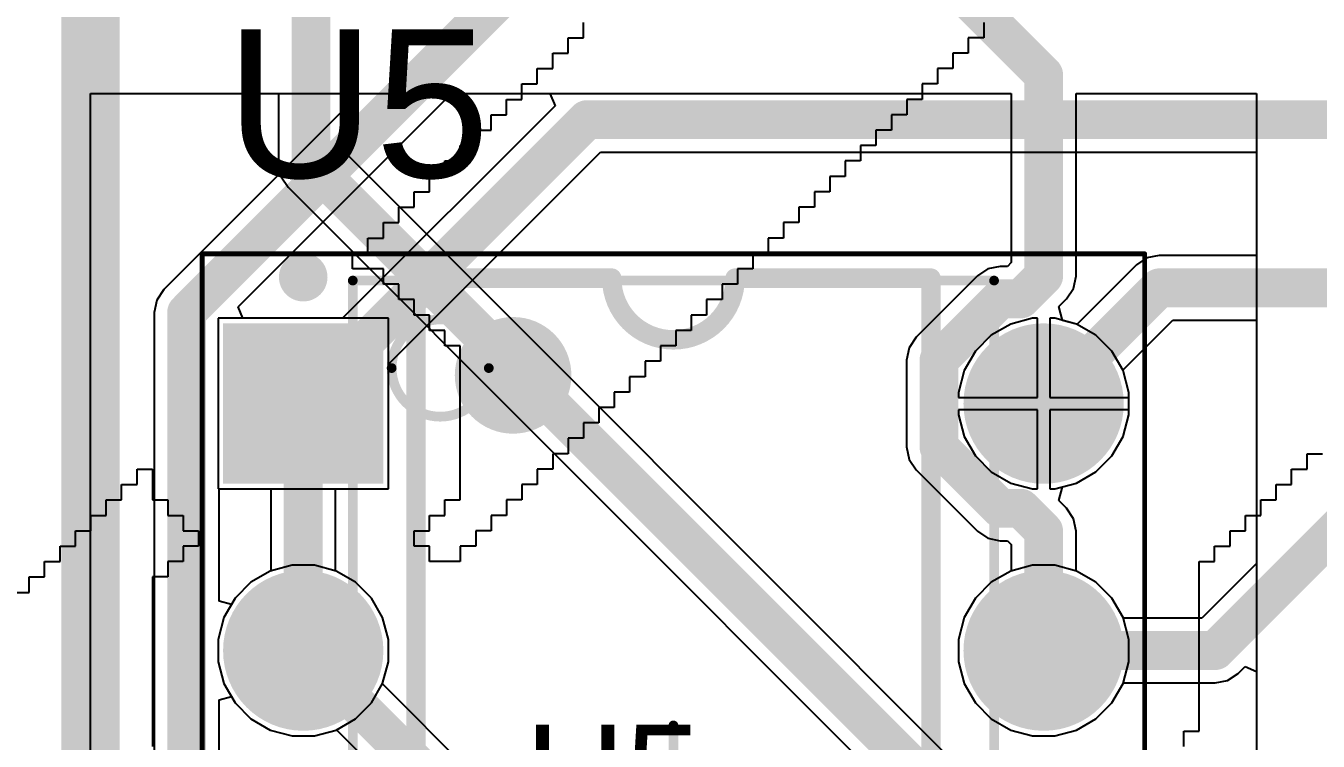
# Model space of a CAD drawing. Header units: inches. Extents: x 1.37 to 7.44, y 1.69 to 5.2.
# Drawn here: x 5.643 to 6.167, y 3.753 to 4.043 of the extents above; entities that cross this region are included whole.
import ezdxf

# ---------------------------------------------------------------- set-up
doc = ezdxf.new("R2010")
doc.units = ezdxf.units.IN
doc.header["$MEASUREMENT"] = 0
for name, color, linetype in [('Bottom Layer', 5, 'Continuous'), ('Bottom Overlay', 54, 'Continuous'), ('Bottom Solder', 6, 'Continuous'), ('Mechanical 1', 6, 'Continuous'), ('Multi-Layer', 9, 'Continuous'), ('Pad Holes', 156, 'Continuous'), ('Top 3D Body', 56, 'Continuous'), ('Top Courtyard', 56, 'Continuous'), ('Top Layer', 1, 'Continuous'), ('Top Overlay', 2, 'Continuous'), ('Top Solder', 216, 'Continuous')]:
    doc.layers.add(name, color=color, linetype=linetype)
doc.styles.add('Arial', font='', dxfattribs={"height": 0.2})
doc.styles.get('Arial').set_extended_font_data('Arial')

# ---------------------------------------------------------------- blocks, each defined once
blk = doc.blocks.new('P0008A_47')
at = {"layer": 'Bottom Layer'}
blk.add_hatch(color=5, dxfattribs=at).paths.add_polyline_path([(-0.17953, 0.17953), (-0.12047, 0.17953), (-0.12047, 0.12047), (-0.17953, 0.12047)])
h = blk.add_hatch(color=5, dxfattribs=at)
edge = h.paths.add_edge_path()
edge.add_arc((0.15, 0.15), 0.02953, 0, 360)
h = blk.add_hatch(color=5, dxfattribs=at)
edge = h.paths.add_edge_path()
edge.add_arc((-0.15, 0.05), 0.02953, 0, 360)
h = blk.add_hatch(color=5, dxfattribs=at)
edge = h.paths.add_edge_path()
edge.add_arc((0.15, 0.05), 0.02953, 0, 360)
h = blk.add_hatch(color=5, dxfattribs=at)
edge = h.paths.add_edge_path()
edge.add_arc((-0.15, -0.05), 0.02953, 0, 360)
h = blk.add_hatch(color=5, dxfattribs=at)
edge = h.paths.add_edge_path()
edge.add_arc((0.15, -0.05), 0.02953, 0, 360)
h = blk.add_hatch(color=5, dxfattribs=at)
edge = h.paths.add_edge_path()
edge.add_arc((-0.15, -0.15), 0.02953, 0, 360)
h = blk.add_hatch(color=5, dxfattribs=at)
edge = h.paths.add_edge_path()
edge.add_arc((0.15, -0.15), 0.02953, 0, 360)
at = {"layer": 'Bottom Solder'}
blk.add_hatch(color=6, dxfattribs=at).paths.add_polyline_path([(-0.18248, 0.18248), (-0.11752, 0.18248), (-0.11752, 0.11752), (-0.18248, 0.11752)])
h = blk.add_hatch(color=6, dxfattribs=at)
edge = h.paths.add_edge_path()
edge.add_arc((0.15, 0.15), 0.03248, 0, 360)
h = blk.add_hatch(color=6, dxfattribs=at)
edge = h.paths.add_edge_path()
edge.add_arc((-0.15, 0.05), 0.03248, 0, 360)
h = blk.add_hatch(color=6, dxfattribs=at)
edge = h.paths.add_edge_path()
edge.add_arc((0.15, 0.05), 0.03248, 0, 360)
h = blk.add_hatch(color=6, dxfattribs=at)
edge = h.paths.add_edge_path()
edge.add_arc((-0.15, -0.05), 0.03248, 0, 360)
h = blk.add_hatch(color=6, dxfattribs=at)
edge = h.paths.add_edge_path()
edge.add_arc((0.15, -0.05), 0.03248, 0, 360)
h = blk.add_hatch(color=6, dxfattribs=at)
edge = h.paths.add_edge_path()
edge.add_arc((-0.15, -0.15), 0.03248, 0, 360)
h = blk.add_hatch(color=6, dxfattribs=at)
edge = h.paths.add_edge_path()
edge.add_arc((0.15, -0.15), 0.03248, 0, 360)
at = {"layer": 'Multi-Layer'}
blk.add_hatch(color=9, dxfattribs=at).paths.add_polyline_path([(-0.17953, 0.17953), (-0.12047, 0.17953), (-0.12047, 0.12047), (-0.17953, 0.12047)])
h = blk.add_hatch(color=9, dxfattribs=at)
edge = h.paths.add_edge_path()
edge.add_arc((0.15, 0.15), 0.02953, 0, 360)
h = blk.add_hatch(color=9, dxfattribs=at)
edge = h.paths.add_edge_path()
edge.add_arc((-0.15, 0.05), 0.02953, 0, 360)
h = blk.add_hatch(color=9, dxfattribs=at)
edge = h.paths.add_edge_path()
edge.add_arc((0.15, 0.05), 0.02953, 0, 360)
h = blk.add_hatch(color=9, dxfattribs=at)
edge = h.paths.add_edge_path()
edge.add_arc((-0.15, -0.05), 0.02953, 0, 360)
h = blk.add_hatch(color=9, dxfattribs=at)
edge = h.paths.add_edge_path()
edge.add_arc((0.15, -0.05), 0.02953, 0, 360)
h = blk.add_hatch(color=9, dxfattribs=at)
edge = h.paths.add_edge_path()
edge.add_arc((-0.15, -0.15), 0.02953, 0, 360)
h = blk.add_hatch(color=9, dxfattribs=at)
edge = h.paths.add_edge_path()
edge.add_arc((0.15, -0.15), 0.02953, 0, 360)
at = {"layer": 'Pad Holes'}
h = blk.add_hatch(color=7, dxfattribs=at)
edge = h.paths.add_edge_path()
edge.add_arc((-0.15, 0.15), 0.01772, 0, 360)
h = blk.add_hatch(color=7, dxfattribs=at)
edge = h.paths.add_edge_path()
edge.add_arc((0.15, 0.15), 0.01772, 0, 360)
h = blk.add_hatch(color=7, dxfattribs=at)
edge = h.paths.add_edge_path()
edge.add_arc((-0.15, 0.05), 0.01772, 0, 360)
h = blk.add_hatch(color=7, dxfattribs=at)
edge = h.paths.add_edge_path()
edge.add_arc((0.15, 0.05), 0.01772, 0, 360)
h = blk.add_hatch(color=7, dxfattribs=at)
edge = h.paths.add_edge_path()
edge.add_arc((-0.15, -0.05), 0.01772, 0, 360)
h = blk.add_hatch(color=7, dxfattribs=at)
edge = h.paths.add_edge_path()
edge.add_arc((0.15, -0.05), 0.01772, 0, 360)
h = blk.add_hatch(color=7, dxfattribs=at)
edge = h.paths.add_edge_path()
edge.add_arc((-0.15, -0.15), 0.01772, 0, 360)
h = blk.add_hatch(color=7, dxfattribs=at)
edge = h.paths.add_edge_path()
edge.add_arc((0.15, -0.15), 0.01772, 0, 360)
at = {"layer": 'Top Layer'}
blk.add_hatch(color=1, dxfattribs=at).paths.add_polyline_path([(-0.17953, 0.17953), (-0.12047, 0.17953), (-0.12047, 0.12047), (-0.17953, 0.12047)])
h = blk.add_hatch(color=1, dxfattribs=at)
edge = h.paths.add_edge_path()
edge.add_arc((0.15, 0.15), 0.02953, 0, 360)
h = blk.add_hatch(color=1, dxfattribs=at)
edge = h.paths.add_edge_path()
edge.add_arc((-0.15, 0.05), 0.02953, 0, 360)
h = blk.add_hatch(color=1, dxfattribs=at)
edge = h.paths.add_edge_path()
edge.add_arc((0.15, 0.05), 0.02953, 0, 360)
h = blk.add_hatch(color=1, dxfattribs=at)
edge = h.paths.add_edge_path()
edge.add_arc((-0.15, -0.05), 0.02953, 0, 360)
h = blk.add_hatch(color=1, dxfattribs=at)
edge = h.paths.add_edge_path()
edge.add_arc((0.15, -0.05), 0.02953, 0, 360)
h = blk.add_hatch(color=1, dxfattribs=at)
edge = h.paths.add_edge_path()
edge.add_arc((-0.15, -0.15), 0.02953, 0, 360)
h = blk.add_hatch(color=1, dxfattribs=at)
edge = h.paths.add_edge_path()
edge.add_arc((0.15, -0.15), 0.02953, 0, 360)
at = {"layer": 'Top Solder'}
blk.add_hatch(color=216, dxfattribs=at).paths.add_polyline_path([(-0.18248, 0.18248), (-0.11752, 0.18248), (-0.11752, 0.11752), (-0.18248, 0.11752)])
h = blk.add_hatch(color=216, dxfattribs=at)
edge = h.paths.add_edge_path()
edge.add_arc((0.15, 0.15), 0.03248, 0, 360)
h = blk.add_hatch(color=216, dxfattribs=at)
edge = h.paths.add_edge_path()
edge.add_arc((-0.15, 0.05), 0.03248, 0, 360)
h = blk.add_hatch(color=216, dxfattribs=at)
edge = h.paths.add_edge_path()
edge.add_arc((0.15, 0.05), 0.03248, 0, 360)
h = blk.add_hatch(color=216, dxfattribs=at)
edge = h.paths.add_edge_path()
edge.add_arc((-0.15, -0.05), 0.03248, 0, 360)
h = blk.add_hatch(color=216, dxfattribs=at)
edge = h.paths.add_edge_path()
edge.add_arc((0.15, -0.05), 0.03248, 0, 360)
h = blk.add_hatch(color=216, dxfattribs=at)
edge = h.paths.add_edge_path()
edge.add_arc((-0.15, -0.15), 0.03248, 0, 360)
h = blk.add_hatch(color=216, dxfattribs=at)
edge = h.paths.add_edge_path()
edge.add_arc((0.15, -0.15), 0.03248, 0, 360)
at = {"layer": 'Top 3D Body'}
for points in [[(-0.12992, -0.1998, 0.00394, 0.00394, 0), (-0.12992, 0.1998, 0.00394, 0.00394, 0)], [(-0.12992, 0.1998, 0.00394, 0.00394, 0), (0.12992, 0.1998, 0.00394, 0.00394, 0)], [(0.12992, -0.1998, 0.00394, 0.00394, 0), (0.12992, 0.1998, 0.00394, 0.00394, 0)], [(-0.12992, -0.1998, 0.00394, 0.00394, 0), (0.12992, -0.1998, 0.00394, 0.00394, 0)]]:
    blk.add_lwpolyline(points, format="xyseb", dxfattribs=at)
for points in [[(-0.13091, 0.1998, 0.00197, 0.00197, 1), (-0.12894, 0.1998, 0.00197, 0.00197, 1)], [(-0.13091, 0.1998, 0.00197, 0.00197, 1), (-0.12894, 0.1998, 0.00197, 0.00197, 1)], [(0.12894, 0.1998, 0.00197, 0.00197, 1), (0.13091, 0.1998, 0.00197, 0.00197, 1)], [(0.12894, 0.1998, 0.00197, 0.00197, 1), (0.13091, 0.1998, 0.00197, 0.00197, 1)], [(-0.0748, 0.16437, 0.00394, 0.00394, 1), (-0.11417, 0.16437, 0.00394, 0.00394, 1)], [(-0.11516, 0.16437, 0.00197, 0.00197, 1), (-0.11319, 0.16437, 0.00197, 0.00197, 1)], [(-0.07579, 0.16437, 0.00197, 0.00197, 1), (-0.07382, 0.16437, 0.00197, 0.00197, 1)], [(-0.13091, -0.1998, 0.00197, 0.00197, 1), (-0.12894, -0.1998, 0.00197, 0.00197, 1)], [(-0.13091, -0.1998, 0.00197, 0.00197, 1), (-0.12894, -0.1998, 0.00197, 0.00197, 1)], [(0.12894, -0.1998, 0.00197, 0.00197, 1), (0.13091, -0.1998, 0.00197, 0.00197, 1)], [(0.12894, -0.1998, 0.00197, 0.00197, 1), (0.13091, -0.1998, 0.00197, 0.00197, 1)]]:
    blk.add_lwpolyline(points, format="xyseb", close=True, dxfattribs=at)
at = {"layer": 'Top Courtyard'}
for points in [[(-0.19094, -0.21063, 0.00197, 0.00197, 0), (-0.19094, 0.21063, 0.00197, 0.00197, 0)], [(-0.19094, 0.21063, 0.00197, 0.00197, 0), (0.19094, 0.21063, 0.00197, 0.00197, 0)], [(0.19094, -0.21063, 0.00197, 0.00197, 0), (0.19094, 0.21063, 0.00197, 0.00197, 0)], [(0, -0.01969, 0.00394, 0.00394, 0), (0, 0.01969, 0.00394, 0.00394, 0)], [(-0.01969, 0, 0.00394, 0.00394, 0), (0.01969, 0, 0.00394, 0.00394, 0)], [(-0.19094, -0.21063, 0.00197, 0.00197, 0), (0.19094, -0.21063, 0.00197, 0.00197, 0)]]:
    blk.add_lwpolyline(points, format="xyseb", dxfattribs=at)
for points in [[(-0.19144, 0.21063, 0.000984, 0.000984, 1), (-0.19045, 0.21063, 0.000984, 0.000984, 1)], [(-0.19144, 0.21063, 0.000984, 0.000984, 1), (-0.19045, 0.21063, 0.000984, 0.000984, 1)], [(0.19045, 0.21063, 0.000984, 0.000984, 1), (0.19144, 0.21063, 0.000984, 0.000984, 1)], [(0.19045, 0.21063, 0.000984, 0.000984, 1), (0.19144, 0.21063, 0.000984, 0.000984, 1)], [(-0.00098, 0.01969, 0.00197, 0.00197, 1), (0.00098, 0.01969, 0.00197, 0.00197, 1)], [(-0.02067, 0, 0.00197, 0.00197, 1), (-0.0187, 0, 0.00197, 0.00197, 1)], [(0.0187, 0, 0.00197, 0.00197, 1), (0.02067, 0, 0.00197, 0.00197, 1)], [(-0.00098, -0.01969, 0.00197, 0.00197, 1), (0.00098, -0.01969, 0.00197, 0.00197, 1)], [(-0.19144, -0.21063, 0.000984, 0.000984, 1), (-0.19045, -0.21063, 0.000984, 0.000984, 1)], [(-0.19144, -0.21063, 0.000984, 0.000984, 1), (-0.19045, -0.21063, 0.000984, 0.000984, 1)], [(0.19045, -0.21063, 0.000984, 0.000984, 1), (0.19144, -0.21063, 0.000984, 0.000984, 1)], [(0.19045, -0.21063, 0.000984, 0.000984, 1), (0.19144, -0.21063, 0.000984, 0.000984, 1)]]:
    blk.add_lwpolyline(points, format="xyseb", close=True, dxfattribs=at)
at = {"layer": 'Top Overlay'}
for points in [[(-0.14508, 0.20118, 0.00984, 0.00984, 1), (-0.15492, 0.20118, 0.00984, 0.00984, 1)], [(-0.15738, 0.20118, 0.00492, 0.00492, 1), (-0.15246, 0.20118, 0.00492, 0.00492, 1)], [(-0.14754, 0.20118, 0.00492, 0.00492, 1), (-0.14262, 0.20118, 0.00492, 0.00492, 1)], [(-0.1063, 0.20079, 0.00394, 0.00394, 1), (-0.10236, 0.20079, 0.00394, 0.00394, 1)], [(-0.1063, 0.20079, 0.00394, 0.00394, 1), (-0.10236, 0.20079, 0.00394, 0.00394, 1)], [(-0.02697, 0.20079, 0.00394, 0.00394, 1), (-0.02303, 0.20079, 0.00394, 0.00394, 1)], [(-0.02697, 0.20079, 0.00394, 0.00394, 1), (-0.02303, 0.20079, 0.00394, 0.00394, 1)], [(0.02303, 0.20079, 0.00394, 0.00394, 1), (0.02697, 0.20079, 0.00394, 0.00394, 1)], [(0.02303, 0.20079, 0.00394, 0.00394, 1), (0.02697, 0.20079, 0.00394, 0.00394, 1)], [(0.10236, 0.20079, 0.00394, 0.00394, 1), (0.1063, 0.20079, 0.00394, 0.00394, 1)], [(0.10236, 0.20079, 0.00394, 0.00394, 1), (0.1063, 0.20079, 0.00394, 0.00394, 1)], [(-0.05315, 0.16142, 0.02362, 0.02362, 1), (-0.07677, 0.16142, 0.02362, 0.02362, 1)], [(-0.08268, 0.16142, 0.01181, 0.01181, 1), (-0.07087, 0.16142, 0.01181, 0.01181, 1)], [(-0.05906, 0.16142, 0.01181, 0.01181, 1), (-0.04724, 0.16142, 0.01181, 0.01181, 1)], [(-0.1063, -0.20079, 0.00394, 0.00394, 1), (-0.10236, -0.20079, 0.00394, 0.00394, 1)], [(-0.1063, -0.20079, 0.00394, 0.00394, 1), (-0.10236, -0.20079, 0.00394, 0.00394, 1)], [(0.10236, -0.20079, 0.00394, 0.00394, 1), (0.1063, -0.20079, 0.00394, 0.00394, 1)], [(0.10236, -0.20079, 0.00394, 0.00394, 1), (0.1063, -0.20079, 0.00394, 0.00394, 1)]]:
    blk.add_lwpolyline(points, format="xyseb", close=True, dxfattribs=at)
for points in [[(-0.10433, -0.20079, 0.00787, 0.00787, 0), (-0.10433, 0.20079, 0.00787, 0.00787, 0)], [(-0.10433, 0.20079, 0.00787, 0.00787, 0), (-0.025, 0.20079, 0.00787, 0.00787, 0)], [(0.025, 0.20079, 0.00787, 0.00787, -1), (-0.025, 0.20079, 0.00787, 0.00787, 0)], [(0.025, 0.20079, 0.00787, 0.00787, 0), (0.10433, 0.20079, 0.00787, 0.00787, 0)], [(0.10433, -0.20079, 0.00787, 0.00787, 0), (0.10433, 0.20079, 0.00787, 0.00787, 0)], [(-0.10433, -0.20079, 0.00787, 0.00787, 0), (0.10433, -0.20079, 0.00787, 0.00787, 0)]]:
    blk.add_lwpolyline(points, format="xyseb", dxfattribs=at)
at = {"layer": 'Mechanical 1', "style": 'Arial'}
blk.add_text('U5', height=0.04, dxfattribs=at).set_placement((-0.06, -0.02))

msp = doc.modelspace()

# ---------------------------------------------------------------- linework, layer by layer
at = {"layer": 'Bottom Layer'}
for p, q in [((5.66929, 3.62903), (5.66929, 4.01575)), ((5.66929, 4.01575), (5.74554, 4.01575)), ((5.74554, 4.01575), (5.74554, 3.98701)), ((5.77179, 3.99244), (5.77179, 4.01575)), ((5.77179, 4.01575), (6.04239, 4.01575)), ((6.04239, 4.01575), (6.04239, 3.94722)), ((6.06864, 3.94178), (6.06864, 4.01575)), ((6.06864, 4.01575), (6.14173, 4.01575)), ((6.14173, 4.01575), (6.14173, 3.95013)), ((6.042, 3.72223), (5.77179, 3.99244)), ((5.74554, 3.98701), (5.74653, 3.98198)), ((5.74653, 3.98198), (5.74938, 3.97773)), ((5.74938, 3.97773), (6.02344, 3.70366)), ((6.09734, 3.94913), (6.09308, 3.94629)), ((6.10236, 3.95013), (6.09734, 3.94913)), ((6.14173, 3.95013), (6.10236, 3.95013)), ((6.03293, 3.94469), (6.02867, 3.94184)), ((6.03795, 3.94569), (6.03293, 3.94469)), ((6.04085, 3.94569), (6.03795, 3.94569)), ((6.04239, 3.94722), (6.04085, 3.94569)), ((6.09308, 3.94629), (6.06902, 3.92223)), ((6.02867, 3.94184), (6.00383, 3.917)), ((6.06764, 3.93676), (6.06864, 3.94178)), ((6.06171, 3.92942), (6.06479, 3.9325)), ((6.06479, 3.9325), (6.06764, 3.93676)), ((6.0632, 3.92384), (6.06171, 3.92942)), ((5.79004, 3.92469), (5.72098, 3.92469)), ((5.72098, 3.92469), (5.72098, 3.85563)), ((5.79004, 3.85563), (5.79004, 3.92469)), ((6.06884, 3.92233), (6.0632, 3.92384)), ((6.06902, 3.92223), (6.06884, 3.92233)), ((6.08758, 3.90366), (6.1078, 3.92388)), ((6.1078, 3.92388), (6.14173, 3.92388)), ((6.14173, 3.92388), (6.14173, 3.62903)), ((6.00383, 3.917), (6.00098, 3.91274)), ((6.00098, 3.91274), (5.99998, 3.90772)), ((5.99998, 3.90772), (5.99998, 3.87259)), ((6.08769, 3.90348), (6.08758, 3.90366)), ((6.09004, 3.8947), (6.08769, 3.90348)), ((6.09004, 3.88561), (6.09004, 3.8947)), ((6.08769, 3.87683), (6.09004, 3.88561)), ((6.08314, 3.86896), (6.08769, 3.87683)), ((5.99998, 3.87259), (6.00098, 3.86757)), ((6.00098, 3.86757), (6.00383, 3.86331)), ((6.07671, 3.86253), (6.08314, 3.86896)), ((6.00383, 3.86331), (6.02867, 3.83847)), ((6.06884, 3.85798), (6.07671, 3.86253)), ((5.72098, 3.85563), (5.74239, 3.85563)), ((5.74239, 3.85563), (5.74239, 3.82239)), ((5.76864, 3.82239), (5.76864, 3.85563)), ((5.76864, 3.85563), (5.79004, 3.85563)), ((6.06171, 3.8509), (6.0632, 3.85647)), ((6.0632, 3.85647), (6.06884, 3.85798)), ((6.06479, 3.84781), (6.06171, 3.8509)), ((6.06764, 3.84355), (6.06479, 3.84781)), ((6.06864, 3.83853), (6.06764, 3.84355)), ((6.02867, 3.83847), (6.03293, 3.83563)), ((6.06864, 3.82239), (6.06864, 3.83853)), ((6.03293, 3.83563), (6.03795, 3.83463)), ((6.03795, 3.83463), (6.04085, 3.83463)), ((6.04085, 3.83463), (6.04239, 3.83309)), ((6.04239, 3.83309), (6.04239, 3.82239)), ((5.73431, 3.81779), (5.72788, 3.81136)), ((5.74218, 3.82233), (5.73431, 3.81779)), ((5.74239, 3.82239), (5.74218, 3.82233)), ((5.76884, 3.82233), (5.76864, 3.82239)), ((5.77671, 3.81779), (5.76884, 3.82233)), ((5.78314, 3.81136), (5.77671, 3.81779)), ((6.03431, 3.81779), (6.02788, 3.81136)), ((6.04218, 3.82233), (6.03431, 3.81779)), ((6.04239, 3.82239), (6.04218, 3.82233)), ((6.06884, 3.82233), (6.06864, 3.82239)), ((6.07671, 3.81779), (6.06884, 3.82233)), ((6.08314, 3.81136), (6.07671, 3.81779)), ((5.72788, 3.81136), (5.72334, 3.80348)), ((5.78769, 3.80348), (5.78314, 3.81136)), ((6.02788, 3.81136), (6.02334, 3.80348)), ((6.08769, 3.80348), (6.08314, 3.81136)), ((5.72334, 3.80348), (5.72098, 3.7947)), ((5.79004, 3.7947), (5.78769, 3.80348)), ((6.02334, 3.80348), (6.02098, 3.7947)), ((6.09004, 3.7947), (6.08769, 3.80348)), ((5.72098, 3.7947), (5.72098, 3.78561)), ((5.79004, 3.78561), (5.79004, 3.7947)), ((6.02098, 3.7947), (6.02098, 3.78561)), ((6.09004, 3.78561), (6.09004, 3.7947)), ((5.72098, 3.78561), (5.72334, 3.77683)), ((5.78769, 3.77683), (5.79004, 3.78561)), ((6.02098, 3.78561), (6.02334, 3.77683)), ((6.08769, 3.77683), (6.09004, 3.78561)), ((5.72334, 3.77683), (5.72788, 3.76896)), ((5.78758, 3.77665), (5.78769, 3.77683)), ((5.87542, 3.68881), (5.78758, 3.77665)), ((6.02334, 3.77683), (6.02788, 3.76896)), ((6.08314, 3.76896), (6.08769, 3.77683)), ((5.72788, 3.76896), (5.73431, 3.76253)), ((6.02788, 3.76896), (6.03431, 3.76253)), ((6.07671, 3.76253), (6.08314, 3.76896)), ((5.73431, 3.76253), (5.74218, 3.75798)), ((6.03431, 3.76253), (6.04218, 3.75798)), ((6.06884, 3.75798), (6.07671, 3.76253)), ((5.74218, 3.75798), (5.75097, 3.75563)), ((5.75097, 3.75563), (5.76006, 3.75563)), ((5.76006, 3.75563), (5.76884, 3.75798)), ((5.76884, 3.75798), (5.76902, 3.75809)), ((5.76902, 3.75809), (5.85302, 3.67409)), ((6.04218, 3.75798), (6.05097, 3.75563)), ((6.05097, 3.75563), (6.06006, 3.75563)), ((6.06006, 3.75563), (6.06884, 3.75798))]:
    msp.add_line(p, q, dxfattribs=at)
for points in [[(5.83366, 4.24508, 0.01575, 0.01575, 0), (6.05551, 4.02323, 0.01575, 0.01575, 0)], [(5.75866, 3.98701, 0.01575, 0.01575, 0), (5.75866, 4.17323, 0.01575, 0.01575, 0)], [(6.05551, 3.94178, 0.01575, 0.01575, 0), (6.05551, 4.02323, 0.01575, 0.01575, 0)], [(5.75866, 3.98701, 0.01575, 0.01575, 0), (6.05551, 3.69016, 0.01575, 0.01575, 0)], [(6.04629, 3.93256, 0.01575, 0.01575, 0), (6.05551, 3.94178, 0.01575, 0.01575, 0)], [(6.05551, 3.89016, 0.01575, 0.01575, 0), (6.10236, 3.93701, 0.01575, 0.01575, 0)], [(6.10236, 3.93701, 0.01575, 0.01575, 0), (6.53543, 3.93701, 0.01575, 0.01575, 0)], [(6.01311, 3.90772, 0.01575, 0.01575, 0), (6.03795, 3.93256, 0.01575, 0.01575, 0)], [(6.03795, 3.93256, 0.01575, 0.01575, 0), (6.04629, 3.93256, 0.01575, 0.01575, 0)], [(6.01311, 3.87259, 0.01575, 0.01575, 0), (6.01311, 3.90772, 0.01575, 0.01575, 0)], [(5.75551, 3.79016, 0.01575, 0.01575, 0), (5.75551, 3.89016, 0.01575, 0.01575, 0)], [(6.01311, 3.87259, 0.01575, 0.01575, 0), (6.03795, 3.84776, 0.01575, 0.01575, 0)], [(6.03795, 3.84776, 0.01575, 0.01575, 0), (6.04629, 3.84776, 0.01575, 0.01575, 0)], [(6.04629, 3.84776, 0.01575, 0.01575, 0), (6.05551, 3.83853, 0.01575, 0.01575, 0)], [(6.05551, 3.79016, 0.01575, 0.01575, 0), (6.05551, 3.83853, 0.01575, 0.01575, 0)], [(5.75551, 3.79016, 0.01575, 0.01575, 0), (5.86614, 3.67953, 0.01575, 0.01575, 0)]]:
    msp.add_lwpolyline(points, format="xyseb", dxfattribs=at)
for points in [[(6.05157, 4.02323, 0.00787, 0.00787, 1), (6.05945, 4.02323, 0.00787, 0.00787, 1)], [(6.05157, 4.02323, 0.00787, 0.00787, 1), (6.05945, 4.02323, 0.00787, 0.00787, 1)], [(5.75472, 3.98701, 0.00787, 0.00787, 1), (5.7626, 3.98701, 0.00787, 0.00787, 1)], [(5.75472, 3.98701, 0.00787, 0.00787, 1), (5.7626, 3.98701, 0.00787, 0.00787, 1)], [(6.05157, 3.94178, 0.00787, 0.00787, 1), (6.05945, 3.94178, 0.00787, 0.00787, 1)], [(6.05157, 3.94178, 0.00787, 0.00787, 1), (6.05945, 3.94178, 0.00787, 0.00787, 1)], [(6.09843, 3.93701, 0.00787, 0.00787, 1), (6.1063, 3.93701, 0.00787, 0.00787, 1)], [(6.09843, 3.93701, 0.00787, 0.00787, 1), (6.1063, 3.93701, 0.00787, 0.00787, 1)], [(6.03401, 3.93256, 0.00787, 0.00787, 1), (6.04189, 3.93256, 0.00787, 0.00787, 1)], [(6.03401, 3.93256, 0.00787, 0.00787, 1), (6.04189, 3.93256, 0.00787, 0.00787, 1)], [(6.04235, 3.93256, 0.00787, 0.00787, 1), (6.05022, 3.93256, 0.00787, 0.00787, 1)], [(6.04235, 3.93256, 0.00787, 0.00787, 1), (6.05022, 3.93256, 0.00787, 0.00787, 1)], [(6.00917, 3.90772, 0.00787, 0.00787, 1), (6.01705, 3.90772, 0.00787, 0.00787, 1)], [(6.00917, 3.90772, 0.00787, 0.00787, 1), (6.01705, 3.90772, 0.00787, 0.00787, 1)], [(5.75157, 3.89016, 0.00787, 0.00787, 1), (5.75945, 3.89016, 0.00787, 0.00787, 1)], [(6.05157, 3.89016, 0.00787, 0.00787, 1), (6.05945, 3.89016, 0.00787, 0.00787, 1)], [(6.00917, 3.87259, 0.00787, 0.00787, 1), (6.01705, 3.87259, 0.00787, 0.00787, 1)], [(6.00917, 3.87259, 0.00787, 0.00787, 1), (6.01705, 3.87259, 0.00787, 0.00787, 1)], [(6.03401, 3.84776, 0.00787, 0.00787, 1), (6.04189, 3.84776, 0.00787, 0.00787, 1)], [(6.03401, 3.84776, 0.00787, 0.00787, 1), (6.04189, 3.84776, 0.00787, 0.00787, 1)], [(6.04235, 3.84776, 0.00787, 0.00787, 1), (6.05022, 3.84776, 0.00787, 0.00787, 1)], [(6.04235, 3.84776, 0.00787, 0.00787, 1), (6.05022, 3.84776, 0.00787, 0.00787, 1)], [(6.05157, 3.83853, 0.00787, 0.00787, 1), (6.05945, 3.83853, 0.00787, 0.00787, 1)], [(6.05157, 3.83853, 0.00787, 0.00787, 1), (6.05945, 3.83853, 0.00787, 0.00787, 1)], [(5.75157, 3.79016, 0.00787, 0.00787, 1), (5.75945, 3.79016, 0.00787, 0.00787, 1)], [(5.75157, 3.79016, 0.00787, 0.00787, 1), (5.75945, 3.79016, 0.00787, 0.00787, 1)], [(6.05157, 3.79016, 0.00787, 0.00787, 1), (6.05945, 3.79016, 0.00787, 0.00787, 1)]]:
    msp.add_lwpolyline(points, format="xyseb", close=True, dxfattribs=at)
at = {"layer": 'Bottom Overlay'}
for p, q in [((5.86906, 4.03827), (5.86906, 4.04451)), ((6.03124, 4.04451), (6.03124, 4.03827)), ((5.86282, 4.03203), (5.86282, 4.03827)), ((5.86282, 4.03827), (5.86906, 4.03827)), ((6.03124, 4.03827), (6.025, 4.03827)), ((6.025, 4.03827), (6.025, 4.03203)), ((5.85658, 4.02579), (5.85658, 4.03203)), ((5.85658, 4.03203), (5.86282, 4.03203)), ((6.025, 4.03203), (6.01876, 4.03203)), ((6.01876, 4.03203), (6.01876, 4.02579)), ((5.85035, 4.01956), (5.85035, 4.02579)), ((5.85035, 4.02579), (5.85658, 4.02579)), ((6.01876, 4.02579), (6.01252, 4.02579)), ((6.01252, 4.02579), (6.01252, 4.01956)), ((5.84411, 4.01332), (5.84411, 4.01956)), ((5.84411, 4.01956), (5.85035, 4.01956)), ((6.01252, 4.01956), (6.00629, 4.01956)), ((6.00629, 4.01956), (6.00629, 4.01332)), ((5.83787, 4.00708), (5.83787, 4.01332)), ((5.83787, 4.01332), (5.84411, 4.01332)), ((6.00629, 4.01332), (6.00005, 4.01332)), ((6.00005, 4.01332), (6.00005, 4.00708)), ((5.83163, 4.00084), (5.83163, 4.00708)), ((5.83163, 4.00708), (5.83787, 4.00708)), ((6.00005, 4.00708), (5.99381, 4.00708)), ((5.99381, 4.00708), (5.99381, 4.00084)), ((5.82539, 3.9946), (5.82539, 4.00084)), ((5.82539, 4.00084), (5.83163, 4.00084)), ((5.99381, 4.00084), (5.98757, 4.00084)), ((5.98757, 4.00084), (5.98757, 3.9946)), ((5.81916, 3.98837), (5.81916, 3.9946)), ((5.81916, 3.9946), (5.82539, 3.9946)), ((5.98757, 3.9946), (5.98134, 3.9946)), ((5.98134, 3.9946), (5.98134, 3.98837)), ((5.81292, 3.98213), (5.81292, 3.98837)), ((5.81292, 3.98837), (5.81916, 3.98837)), ((5.98134, 3.98837), (5.9751, 3.98837)), ((5.9751, 3.98837), (5.9751, 3.98213)), ((5.80668, 3.97589), (5.80668, 3.98213)), ((5.80668, 3.98213), (5.81292, 3.98213)), ((5.9751, 3.98213), (5.96886, 3.98213)), ((5.96886, 3.98213), (5.96886, 3.97589)), ((5.80044, 3.96965), (5.80044, 3.97589)), ((5.80044, 3.97589), (5.80668, 3.97589)), ((5.96886, 3.97589), (5.96262, 3.97589)), ((5.96262, 3.97589), (5.96262, 3.96965)), ((5.79421, 3.96342), (5.79421, 3.96965)), ((5.79421, 3.96965), (5.80044, 3.96965)), ((5.96262, 3.96965), (5.95639, 3.96965)), ((5.95639, 3.96965), (5.95639, 3.96342)), ((5.78797, 3.95718), (5.78797, 3.96342)), ((5.78797, 3.96342), (5.79421, 3.96342)), ((5.95639, 3.96342), (5.95015, 3.96342)), ((5.95015, 3.96342), (5.95015, 3.95718)), ((5.78173, 3.95094), (5.78173, 3.95718)), ((5.78173, 3.95718), (5.78797, 3.95718)), ((5.95015, 3.95718), (5.94391, 3.95718)), ((5.94391, 3.95718), (5.94391, 3.95094)), ((5.77549, 3.9447), (5.77549, 3.95094)), ((5.77549, 3.95094), (5.78173, 3.95094)), ((5.94391, 3.95094), (5.93767, 3.95094)), ((5.93767, 3.95094), (5.93767, 3.9447)), ((5.78797, 3.9447), (5.77549, 3.9447)), ((5.78797, 3.93847), (5.78797, 3.9447)), ((5.93767, 3.9447), (5.93143, 3.9447)), ((5.93143, 3.9447), (5.93143, 3.93847)), ((5.79421, 3.93847), (5.78797, 3.93847)), ((5.79421, 3.93223), (5.79421, 3.93847)), ((5.93143, 3.93847), (5.9252, 3.93847)), ((5.9252, 3.93847), (5.9252, 3.93223)), ((5.80044, 3.93223), (5.79421, 3.93223)), ((5.80044, 3.92599), (5.80044, 3.93223)), ((5.9252, 3.93223), (5.91896, 3.93223)), ((5.91896, 3.93223), (5.91896, 3.92599)), ((5.80668, 3.92599), (5.80044, 3.92599)), ((5.80668, 3.91975), (5.80668, 3.92599)), ((5.91896, 3.92599), (5.91272, 3.92599)), ((5.91272, 3.92599), (5.91272, 3.91975)), ((5.81292, 3.91975), (5.80668, 3.91975)), ((5.81292, 3.91352), (5.81292, 3.91975)), ((5.91272, 3.91975), (5.90648, 3.91975)), ((5.90648, 3.91975), (5.90648, 3.91352)), ((5.81916, 3.91352), (5.81292, 3.91352)), ((5.81916, 3.85114), (5.81916, 3.91352)), ((5.90648, 3.91352), (5.90025, 3.91352)), ((5.90025, 3.91352), (5.90025, 3.90728)), ((5.90025, 3.90728), (5.89401, 3.90728)), ((5.89401, 3.90728), (5.89401, 3.90104)), ((5.89401, 3.90104), (5.88777, 3.90104)), ((5.88777, 3.90104), (5.88777, 3.8948)), ((5.88777, 3.8948), (5.88153, 3.8948)), ((5.88153, 3.8948), (5.88153, 3.88856)), ((5.88153, 3.88856), (5.8753, 3.88856)), ((5.8753, 3.88856), (5.8753, 3.88233)), ((5.8753, 3.88233), (5.86906, 3.88233)), ((5.86906, 3.88233), (5.86906, 3.87609)), ((5.86906, 3.87609), (5.86282, 3.87609)), ((5.86282, 3.87609), (5.86282, 3.86985)), ((5.86282, 3.86985), (5.85658, 3.86985)), ((5.85658, 3.86985), (5.85658, 3.86361)), ((6.16223, 3.86361), (6.16223, 3.86985)), ((6.16223, 3.86985), (6.16847, 3.86985)), ((5.68817, 3.85738), (5.68817, 3.86361)), ((5.68817, 3.86361), (5.6944, 3.86361)), ((5.6944, 3.86361), (5.6944, 3.85114)), ((5.85658, 3.86361), (5.85035, 3.86361)), ((5.85035, 3.86361), (5.85035, 3.85738)), ((6.15599, 3.85738), (6.15599, 3.86361)), ((6.15599, 3.86361), (6.16223, 3.86361)), ((5.68193, 3.85114), (5.68193, 3.85738)), ((5.68193, 3.85738), (5.68817, 3.85738)), ((5.85035, 3.85738), (5.84411, 3.85738)), ((5.84411, 3.85738), (5.84411, 3.85114)), ((6.14975, 3.85114), (6.14975, 3.85738)), ((6.14975, 3.85738), (6.15599, 3.85738)), ((5.67569, 3.8449), (5.67569, 3.85114)), ((5.67569, 3.85114), (5.68193, 3.85114)), ((5.6944, 3.85114), (5.70064, 3.85114)), ((5.70064, 3.85114), (5.70064, 3.8449)), ((5.81292, 3.8449), (5.81292, 3.85114)), ((5.81292, 3.85114), (5.81916, 3.85114)), ((5.84411, 3.85114), (5.83787, 3.85114)), ((5.83787, 3.85114), (5.83787, 3.8449)), ((6.14351, 3.8449), (6.14351, 3.85114)), ((6.14351, 3.85114), (6.14975, 3.85114)), ((5.66945, 3.83866), (5.66945, 3.8449)), ((5.66945, 3.8449), (5.67569, 3.8449)), ((5.70064, 3.8449), (5.70688, 3.8449)), ((5.70688, 3.8449), (5.70688, 3.83866)), ((5.80668, 3.83866), (5.80668, 3.8449)), ((5.80668, 3.8449), (5.81292, 3.8449)), ((5.83787, 3.8449), (5.83163, 3.8449)), ((5.83163, 3.8449), (5.83163, 3.83866)), ((6.13728, 3.83866), (6.13728, 3.8449)), ((6.13728, 3.8449), (6.14351, 3.8449)), ((5.66322, 3.83243), (5.66322, 3.83866)), ((5.66322, 3.83866), (5.66945, 3.83866)), ((5.70688, 3.83866), (5.71312, 3.83866)), ((5.71312, 3.83866), (5.71312, 3.83243)), ((5.80044, 3.83243), (5.80044, 3.83866)), ((5.80044, 3.83866), (5.80668, 3.83866)), ((5.83163, 3.83866), (5.82539, 3.83866)), ((5.82539, 3.83866), (5.82539, 3.83243)), ((6.13104, 3.83243), (6.13104, 3.83866)), ((6.13104, 3.83866), (6.13728, 3.83866)), ((5.65698, 3.82619), (5.65698, 3.83243)), ((5.65698, 3.83243), (5.66322, 3.83243)), ((5.71312, 3.83243), (5.70688, 3.83243)), ((5.70688, 3.83243), (5.70688, 3.82619)), ((5.80668, 3.83243), (5.80044, 3.83243)), ((5.80668, 3.82619), (5.80668, 3.83243)), ((5.82539, 3.83243), (5.81916, 3.83243)), ((5.81916, 3.83243), (5.81916, 3.82619)), ((6.1248, 3.82619), (6.1248, 3.83243)), ((6.1248, 3.83243), (6.13104, 3.83243)), ((5.65074, 3.81995), (5.65074, 3.82619)), ((5.65074, 3.82619), (5.65698, 3.82619)), ((5.70688, 3.82619), (5.70064, 3.82619)), ((5.70064, 3.82619), (5.70064, 3.81995)), ((5.81916, 3.82619), (5.80668, 3.82619)), ((6.11856, 3.75757), (6.11856, 3.82619)), ((6.11856, 3.82619), (6.1248, 3.82619)), ((5.6445, 3.81371), (5.6445, 3.81995)), ((5.6445, 3.81995), (5.65074, 3.81995)), ((5.70064, 3.81995), (5.6944, 3.81995)), ((5.6944, 3.81995), (5.6944, 3.75134)), ((5.63827, 3.81371), (5.6445, 3.81371)), ((6.11233, 3.75134), (6.11233, 3.75757)), ((6.11233, 3.75757), (6.11856, 3.75757))]:
    msp.add_line(p, q, dxfattribs=at)
at = {"layer": 'Top Layer'}
for p, q in [((5.66929, 3.00494), (5.66929, 4.01575)), ((5.66929, 4.01575), (5.7719, 4.01575)), ((5.77381, 4.01113), (5.69899, 3.93631)), ((5.72911, 3.9293), (5.81556, 4.01575)), ((5.7719, 4.01575), (5.77381, 4.01113)), ((5.81556, 4.01575), (5.85547, 4.01575)), ((5.85547, 4.01575), (5.85754, 4.01075)), ((5.85754, 4.01075), (5.77148, 3.92469)), ((5.79004, 3.90612), (5.87591, 3.99199)), ((5.87591, 3.99199), (6.14173, 3.99199)), ((6.14173, 3.99199), (6.14173, 3.8254)), ((5.69899, 3.93631), (5.69614, 3.93205)), ((5.69614, 3.93205), (5.69514, 3.92702)), ((5.73103, 3.92469), (5.72911, 3.9293)), ((5.69514, 3.92702), (5.69514, 3.38622)), ((5.77148, 3.92469), (5.73103, 3.92469)), ((6.04218, 3.92233), (6.03431, 3.91779)), ((6.05097, 3.92469), (6.04218, 3.92233)), ((6.05301, 3.92469), (6.05097, 3.92469)), ((6.05301, 3.89266), (6.05301, 3.92469)), ((6.06006, 3.92469), (6.05801, 3.92469)), ((6.05801, 3.92469), (6.05801, 3.89266)), ((6.06884, 3.92233), (6.06006, 3.92469)), ((6.07671, 3.91779), (6.06884, 3.92233)), ((6.03431, 3.91779), (6.02788, 3.91136)), ((6.08314, 3.91136), (6.07671, 3.91779)), ((6.02788, 3.91136), (6.02334, 3.90348)), ((6.08769, 3.90348), (6.08314, 3.91136)), ((5.79004, 3.85563), (5.79004, 3.90612)), ((6.02334, 3.90348), (6.02098, 3.8947)), ((6.09004, 3.8947), (6.08769, 3.90348)), ((6.02098, 3.8947), (6.02098, 3.89266)), ((6.02098, 3.89266), (6.05301, 3.89266)), ((6.05801, 3.89266), (6.09004, 3.89266)), ((6.09004, 3.89266), (6.09004, 3.8947)), ((6.05301, 3.88766), (6.02098, 3.88766)), ((6.02098, 3.88766), (6.02098, 3.88561)), ((6.02098, 3.88561), (6.02334, 3.87683)), ((6.05301, 3.85563), (6.05301, 3.88766)), ((6.09004, 3.88766), (6.05801, 3.88766)), ((6.05801, 3.88766), (6.05801, 3.85563)), ((6.08769, 3.87683), (6.09004, 3.88561)), ((6.09004, 3.88561), (6.09004, 3.88766)), ((6.02334, 3.87683), (6.02788, 3.86896)), ((6.08314, 3.86896), (6.08769, 3.87683)), ((6.02788, 3.86896), (6.03431, 3.86253)), ((6.07671, 3.86253), (6.08314, 3.86896)), ((6.03431, 3.86253), (6.04218, 3.85798)), ((6.06884, 3.85798), (6.07671, 3.86253)), ((5.72139, 3.81012), (5.72139, 3.85563)), ((5.72139, 3.85563), (5.79004, 3.85563)), ((6.04218, 3.85798), (6.05097, 3.85563)), ((6.05097, 3.85563), (6.05301, 3.85563)), ((6.05801, 3.85563), (6.06006, 3.85563)), ((6.06006, 3.85563), (6.06884, 3.85798)), ((5.75097, 3.82469), (5.74218, 3.82233)), ((5.76006, 3.82469), (5.75097, 3.82469)), ((5.76884, 3.82233), (5.76006, 3.82469)), ((6.05097, 3.82469), (6.04218, 3.82233)), ((6.06006, 3.82469), (6.05097, 3.82469)), ((6.06884, 3.82233), (6.06006, 3.82469)), ((6.14173, 3.8254), (6.11962, 3.80328)), ((5.73431, 3.81779), (5.72788, 3.81136)), ((5.74218, 3.82233), (5.73431, 3.81779)), ((5.77671, 3.81779), (5.76884, 3.82233)), ((5.78314, 3.81136), (5.77671, 3.81779)), ((6.03431, 3.81779), (6.02788, 3.81136)), ((6.04218, 3.82233), (6.03431, 3.81779)), ((6.07671, 3.81779), (6.06884, 3.82233)), ((6.08314, 3.81136), (6.07671, 3.81779)), ((5.72639, 3.80878), (5.72139, 3.81012)), ((5.72788, 3.81136), (5.72639, 3.80878)), ((5.78769, 3.80348), (5.78314, 3.81136)), ((6.02788, 3.81136), (6.02334, 3.80348)), ((6.08769, 3.80348), (6.08314, 3.81136)), ((5.79004, 3.7947), (5.78769, 3.80348)), ((6.02334, 3.80348), (6.02098, 3.7947)), ((6.08774, 3.80328), (6.08769, 3.80348)), ((6.11962, 3.80328), (6.08774, 3.80328)), ((5.79004, 3.78561), (5.79004, 3.7947)), ((6.02098, 3.7947), (6.02098, 3.78561)), ((5.78769, 3.77683), (5.79004, 3.78561)), ((6.02098, 3.78561), (6.02334, 3.77683)), ((6.13008, 3.77803), (6.13434, 3.78088)), ((6.13434, 3.78088), (6.13711, 3.78365)), ((6.13711, 3.78365), (6.14173, 3.78174)), ((6.14173, 3.78174), (6.14173, 3.70062)), ((5.78314, 3.76896), (5.78769, 3.77683)), ((6.02334, 3.77683), (6.02788, 3.76896)), ((6.08314, 3.76896), (6.08769, 3.77683)), ((6.08769, 3.77683), (6.08774, 3.77703)), ((6.08774, 3.77703), (6.12505, 3.77703)), ((6.12505, 3.77703), (6.13008, 3.77803)), ((5.72139, 3.7702), (5.72639, 3.77154)), ((5.72139, 3.71012), (5.72139, 3.7702)), ((5.72639, 3.77154), (5.72788, 3.76896)), ((5.72788, 3.76896), (5.73431, 3.76253)), ((5.77671, 3.76253), (5.78314, 3.76896)), ((6.02788, 3.76896), (6.03431, 3.76253)), ((6.07671, 3.76253), (6.08314, 3.76896)), ((5.73431, 3.76253), (5.74218, 3.75798)), ((5.76884, 3.75798), (5.77671, 3.76253)), ((6.03431, 3.76253), (6.04218, 3.75798)), ((6.06884, 3.75798), (6.07671, 3.76253)), ((5.74218, 3.75798), (5.75097, 3.75563)), ((5.75097, 3.75563), (5.76006, 3.75563)), ((5.76006, 3.75563), (5.76884, 3.75798)), ((6.04218, 3.75798), (6.05097, 3.75563)), ((6.05097, 3.75563), (6.06006, 3.75563)), ((6.06006, 3.75563), (6.06884, 3.75798))]:
    msp.add_line(p, q, dxfattribs=at)
for points in [[(5.70827, 3.92702, 0.01575, 0.01575, 0), (5.85866, 4.07742, 0.01575, 0.01575, 0)], [(6.12505, 3.79016, 0.01575, 0.01575, 0), (6.36732, 4.03243, 0.01575, 0.01575, 0)], [(5.75551, 3.89016, 0.01575, 0.01575, 0), (5.87047, 4.00512, 0.01575, 0.01575, 0)], [(5.87047, 4.00512, 0.01575, 0.01575, 0), (6.25984, 4.00512, 0.01575, 0.01575, 0)], [(5.70827, 3.38622, 0.01575, 0.01575, 0), (5.70827, 3.92702, 0.01575, 0.01575, 0)], [(6.05551, 3.79016, 0.01575, 0.01575, 0), (6.12505, 3.79016, 0.01575, 0.01575, 0)]]:
    msp.add_lwpolyline(points, format="xyseb", dxfattribs=at)
for points in [[(5.86654, 4.00512, 0.00787, 0.00787, 1), (5.87441, 4.00512, 0.00787, 0.00787, 1)], [(5.86654, 4.00512, 0.00787, 0.00787, 1), (5.87441, 4.00512, 0.00787, 0.00787, 1)], [(5.70433, 3.92702, 0.00787, 0.00787, 1), (5.7122, 3.92702, 0.00787, 0.00787, 1)], [(5.70433, 3.92702, 0.00787, 0.00787, 1), (5.7122, 3.92702, 0.00787, 0.00787, 1)], [(5.75157, 3.89016, 0.00787, 0.00787, 1), (5.75945, 3.89016, 0.00787, 0.00787, 1)], [(6.05157, 3.79016, 0.00787, 0.00787, 1), (6.05945, 3.79016, 0.00787, 0.00787, 1)], [(6.12112, 3.79016, 0.00787, 0.00787, 1), (6.12899, 3.79016, 0.00787, 0.00787, 1)], [(6.12112, 3.79016, 0.00787, 0.00787, 1), (6.12899, 3.79016, 0.00787, 0.00787, 1)]]:
    msp.add_lwpolyline(points, format="xyseb", close=True, dxfattribs=at)
at = {"layer": 'Top Overlay'}
msp.add_lwpolyline([(5.66929, 2.91339, 0.02362, 0.02362, 0), (5.66929, 4.29134, 0.02362, 0.02362, 0)], format="xyseb", dxfattribs=at)

# ---------------------------------------------------------------- block references
msp.add_blockref('P0008A_47', (5.90551, 3.74016))

# ---------------------------------------------------------------- texts
at = {"layer": 'Top Overlay', "style": 'Arial'}
msp.add_text('U5', height=0.06, dxfattribs=at).set_placement((5.72401, 3.98166))

doc.saveas('drawing.dxf')
